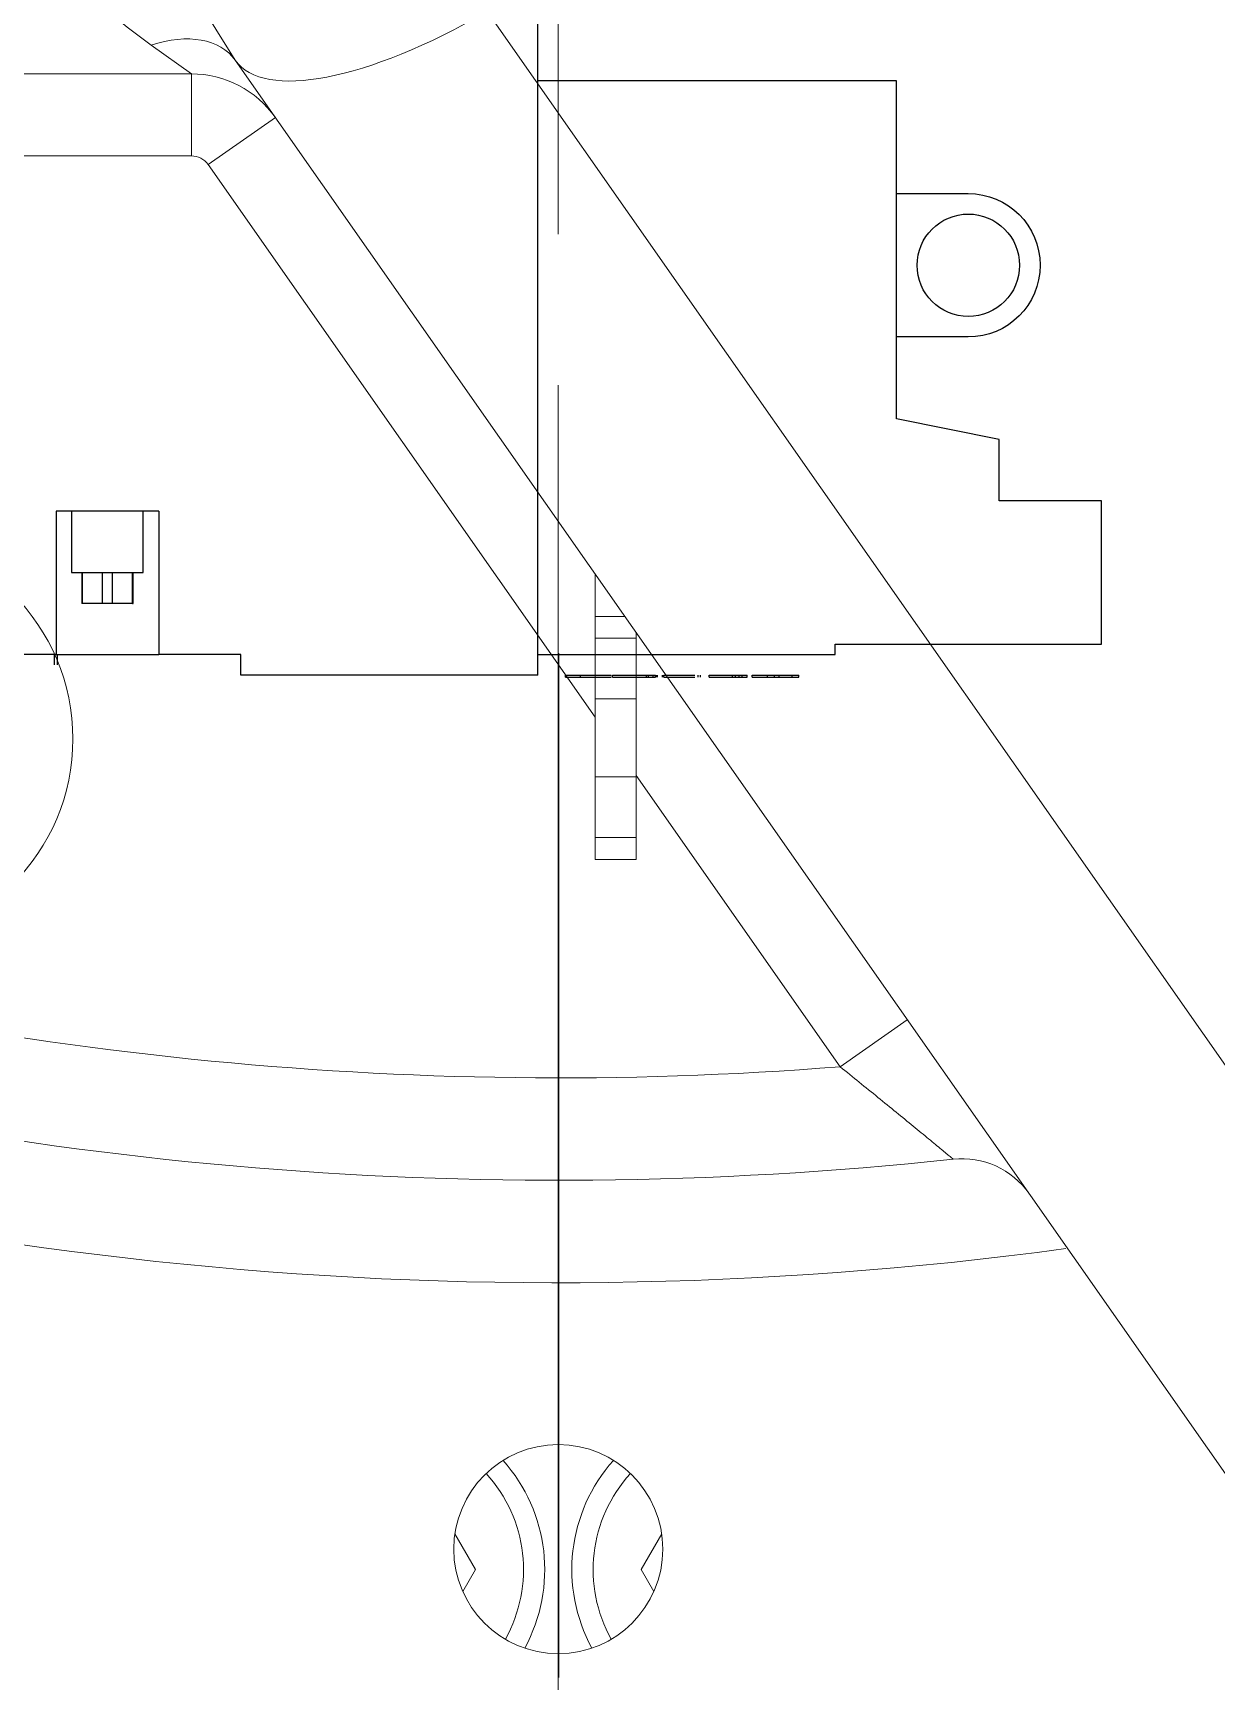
# Model space of a CAD drawing. Header units: millimetres. Extents: x 10462777 to 22643323, y 453826 to 1389191.
# Drawn here: x 11308315.1 to 11308372.9, y 596676.7 to 596757.1 of the extents above; entities that cross this region are included whole.
import ezdxf

# ---------------------------------------------------------------- set-up
doc = ezdxf.new("R2010")
doc.units = ezdxf.units.MM
doc.header["$LTSCALE"] = 200
doc.header["$MEASUREMENT"] = 0
for name, pattern in [('CENTER', [2, 1.25, -0.25, 0.25, -0.25]), ('CENTER2', [1.125, 0.75, -0.125, 0.125, -0.125]), ('PHANTOM', [2.5, 1.25, -0.25, 0.25, -0.25, 0.25, -0.25])]:
    doc.linetypes.add(name, pattern=pattern)
doc.layers.get('0').update_dxf_attribs({"linetype": 'CONTINUOUS'})
for name, color, linetype in [('1', 1, 'CENTER'), ('205', 4, 'CONTINUOUS'), ('DV1_DEFAULT', 7, 'CONTINUOUS')]:
    doc.layers.add(name, color=color, linetype=linetype)
doc.layers.add('LAYOUT', color=8, linetype='CONTINUOUS', lineweight=25)

# ---------------------------------------------------------------- blocks, each defined once
blk = doc.blocks.new('r710ic')
at = {"layer": 'DV1_DEFAULT', "color": 7, "linetype": 'Continuous', "lineweight": 0}
for p, q in [((271911.368, 104250.529), (271911.368, 104320.657)), ((271915.368, 104250.529), (271915.368, 104298.628)), ((271915.368, 104250.529), (271916.769, 104252.49)), ((271915.368, 104250.529), (271911.368, 104250.529)), ((271916.037, 104248.394), (271919.77, 104250.713)), ((271883.976, 104230.828), (271910.942, 104249.71)), ((271913.236, 104246.433), (271910.942, 104249.71)), ((271814.425, 104177.245), (271916.037, 104248.394)), ((271842.368, 104236.67), (271844.108, 104237.674)), ((271841.296, 104237.289), (271842.368, 104236.67)), ((271918.411, 104236.107), (271816.799, 104164.958)), ((271878.092, 104230.828), (271877.034, 104230.828)), ((271877.034, 104230.828), (271877.034, 104228.828)), ((271878.092, 104230.828), (271881.054, 104230.828)), ((271878.092, 104228.828), (271878.092, 104230.828)), ((271884.862, 104230.828), (271881.054, 104230.828)), ((271881.054, 104230.828), (271881.054, 104228.828)), ((271884.862, 104230.828), (271887.825, 104230.828)), ((271884.862, 104228.828), (271884.862, 104230.828)), ((271888.882, 104230.828), (271887.825, 104230.828)), ((271887.825, 104230.828), (271887.825, 104228.828)), ((271888.882, 104229.381), (271888.882, 104230.828)), ((271888.882, 104230.828), (271890.95, 104230.828)), ((271842.368, 104228.587), (271841.296, 104227.968)), ((271844.108, 104227.582), (271842.368, 104228.587)), ((271866.909, 104218.878), (271881.12, 104228.828)), ((271878.092, 104228.828), (271877.034, 104228.828)), ((271878.092, 104228.828), (271883.073, 104228.828)), ((271884.862, 104228.828), (271881.054, 104228.828)), ((271884.862, 104228.828), (271887.825, 104228.828)), ((271888.094, 104228.828), (271887.825, 104228.828)), ((271869.204, 104215.601), (271866.909, 104218.878))]:
    blk.add_line(p, q, dxfattribs=at)
at = {"layer": 'DV1_DEFAULT', "color": 1, "linetype": 'CENTER2', "lineweight": 0}
for p, q in [((274132.554, 104232.628), (269847.545, 104232.628)), ((269950.182, 104232.628), (274235.191, 104232.628))]:
    blk.add_line(p, q, dxfattribs=at)
at = {"layer": 'DV1_DEFAULT', "color": 3, "linetype": 'CENTER2', "lineweight": 0}
blk.add_circle((272041.368, 104232.628), 367.644, dxfattribs=at)
at = {"layer": 'DV1_DEFAULT', "color": 7, "linetype": 'Continuous', "lineweight": 0}
for centre, radius in [((271882.908, 104266.31), 10), ((271843.368, 104232.628), 5.1)]:
    blk.add_circle(centre, radius, dxfattribs=at)
for centre, radius, start, end in [((272041.368, 104232.628), 213, 126.26703, 191.52219), ((272041.368, 104232.628), 208, 127.28422, 190.91197), ((272041.368, 104232.628), 185, 132.92818, 187.69331), ((272041.368, 104232.628), 180, 163.7398, 186.14345), ((272041.368, 104232.628), 175, 163.7398, 184.50662), ((271938.982, 104236.751), 27.224, 136.43127, 144.68155), ((271910.368, 104250.529), 1, 305, 0), ((271910.368, 104250.529), 5, 305, 0), ((271842.368, 104241.289), 6.961, 240.79276, 312.38079), ((271842.368, 104241.289), 8, 241.39443, 311.77913), ((271842.368, 104223.968), 8, 48.22087, 118.60557), ((271842.368, 104223.968), 6.961, 47.61921, 119.20724), ((271858.425, 104212.937), 4, 305, 6.14345)]:
    blk.add_arc(centre, radius, start, end, dxfattribs=at)
for centre, major_axis, ratio, end_param in [((271913.169, 104252.49), (-2.868, 4.096), 0.647482, 4.286734), ((271924.641, 104236.107), (8.604, -12.287), 0.350294, 4.471859)]:
    blk.add_ellipse(centre, major_axis=major_axis, ratio=ratio, start_param=3.141593, end_param=end_param, dxfattribs=at)
blk.add_open_spline([(271862.402, 104213.365), (271862.402, 104213.365), (271862.445, 104213.417), (271862.569, 104213.567), (271862.62, 104213.628), (271862.738, 104213.77), (271862.805, 104213.851), (271862.953, 104214.029), (271863.034, 104214.128), (271863.206, 104214.335), (271863.296, 104214.445), (271863.582, 104214.791), (271863.792, 104215.047), (271864.23, 104215.58), (271864.457, 104215.857), (271864.926, 104216.431), (271865.169, 104216.729), (271865.907, 104217.636), (271866.405, 104218.252), (271866.909, 104218.878)], degree=3, knots=[0, 0, 0, 0, 0.125, 0.125, 0.1875, 0.1875, 0.25, 0.25, 0.3125, 0.3125, 0.375, 0.375, 0.5, 0.5, 0.625, 0.625, 0.75, 0.75, 1, 1, 1, 1], dxfattribs=at)
at = {"layer": 'LAYOUT', "color": 3}
blk.add_circle((272041.368, 104232.628), 2050.12, dxfattribs=at)
blk = doc.blocks.new('A$C7DA30AB0')
at = {"layer": 'LAYOUT', "color": 6, "linetype": 'PHANTOM'}
blk.add_circle((3030.448, 3025.987, 0), 2693.021, dxfattribs=at)

msp = doc.modelspace()

# ---------------------------------------------------------------- linework, layer by layer
at = {"layer": '1', "color": 23, "linetype": 'CENTER'}
msp.add_line((11308340.78353, 601826.84018, 0), (11308340.78353, 593861.87204, 0), dxfattribs=at)
at = {"layer": '205', "color": 252, "linetype": 'Continuous'}
for p, q in [((11308339.78352, 596725.76772, 0), (11308339.78352, 596759.76821, 0)), ((11308357.28377, 596754.76813, 0), (11308339.78352, 596754.76813, 0)), ((11308357.28377, 596738.2679, 0), (11308357.28377, 596754.76813, 0)), ((11308357.28385, 596749.26806, 0), (11308360.78382, 596749.26806, 0)), ((11308360.78382, 596742.26796, 0), (11308357.28385, 596742.26796, 0)), ((11308362.28384, 596737.26789, 0), (11308357.28377, 596738.2679, 0)), ((11308362.28384, 596734.26784, 0), (11308362.28384, 596737.26789, 0)), ((11308367.28391, 596734.26784, 0), (11308362.28384, 596734.26784, 0)), ((11308367.28391, 596727.26774, 0), (11308367.28391, 596734.26784, 0)), ((11308321.28326, 596733.76784, 0), (11308316.28319, 596733.76784, 0)), ((11308316.28319, 596733.76784, 0), (11308316.28319, 596726.76774, 0)), ((11308317.0332, 596733.76784, 0), (11308317.0332, 596730.76779, 0)), ((11308320.53325, 596730.76779, 0), (11308320.53325, 596733.76784, 0)), ((11308321.28326, 596733.76784, 0), (11308321.28326, 596726.76774, 0)), ((11308317.0332, 596730.76779, 0), (11308318.78322, 596730.76779, 0)), ((11308317.5332, 596730.76779, 0), (11308317.5332, 596729.26777, 0)), ((11308317.55846, 596729.26777, 0), (11308317.55846, 596730.76779, 0)), ((11308318.53322, 596729.26777, 0), (11308318.53322, 596730.76779, 0)), ((11308318.78322, 596730.76779, 0), (11308320.53325, 596730.76779, 0)), ((11308319.03322, 596729.26777, 0), (11308319.03322, 596730.76779, 0)), ((11308320.00798, 596729.26777, 0), (11308320.00798, 596730.76779, 0)), ((11308320.03324, 596729.26777, 0), (11308320.03324, 596730.76779, 0)), ((11308317.55846, 596729.26777, 0), (11308317.5332, 596729.26777, 0)), ((11308318.53322, 596729.26777, 0), (11308317.55846, 596729.26777, 0)), ((11308319.03322, 596729.26777, 0), (11308318.53322, 596729.26777, 0)), ((11308320.00798, 596729.26777, 0), (11308319.03322, 596729.26777, 0)), ((11308320.00798, 596729.26777, 0), (11308320.03324, 596729.26777, 0)), ((11308316.28319, 596726.76774, 0), (11308287.78278, 596726.76774, 0)), ((11308316.2002, 596726.26773, 0), (11308316.2002, 596726.76774, 0)), ((11308316.28319, 596726.76774, 0), (11308321.28326, 596726.76774, 0)), ((11308316.34306, 596726.26773, 0), (11308316.34306, 596726.76774, 0)), ((11308325.28331, 596726.76774, 0), (11308321.28326, 596726.76774, 0)), ((11308325.28331, 596725.76772, 0), (11308325.28331, 596726.76774, 0)), ((11308339.78352, 596726.76774, 0), (11308354.28373, 596726.76774, 0)), ((11308354.28373, 596727.26774, 0), (11308367.28391, 596727.26774, 0)), ((11308354.28373, 596726.76774, 0), (11308354.28373, 596727.26774, 0)), ((11308339.78352, 596725.76772, 0), (11308325.28331, 596725.76772, 0)), ((11308341.13179, 596725.66772, 0), (11308341.13179, 596725.76772, 0)), ((11308341.13179, 596725.76772, 0), (11308341.86395, 596725.76772, 0)), ((11308341.13179, 596725.66772, 0), (11308341.86395, 596725.66772, 0)), ((11308341.86394, 596725.76772, 0), (11308342.19623, 596725.76772, 0)), ((11308341.86394, 596725.66772, 0), (11308342.19623, 596725.66772, 0)), ((11308341.86395, 596725.66772, 0), (11308341.86395, 596725.76772, 0)), ((11308343.41754, 596725.66772, 0), (11308343.41754, 596725.76772, 0)), ((11308345.07828, 596725.66772, 0), (11308345.07828, 596725.76772, 0)), ((11308345.07828, 596725.76772, 0), (11308345.18542, 596725.76772, 0)), ((11308345.07828, 596725.66772, 0), (11308345.18542, 596725.66772, 0)), ((11308345.18542, 596725.66772, 0), (11308345.18542, 596725.76772, 0)), ((11308345.18547, 596725.66772, 0), (11308345.18547, 596725.76772, 0)), ((11308345.41056, 596725.76772, 0), (11308345.5177, 596725.76772, 0)), ((11308345.41056, 596725.66772, 0), (11308345.41056, 596725.76772, 0)), ((11308345.41056, 596725.66772, 0), (11308345.5177, 596725.66772, 0)), ((11308345.5177, 596725.66772, 0), (11308345.5177, 596725.76772, 0)), ((11308345.51775, 596725.66772, 0), (11308345.51775, 596725.76772, 0)), ((11308345.58913, 596725.66772, 0), (11308345.58913, 596725.76772, 0)), ((11308345.62485, 596725.66772, 0), (11308345.62485, 596725.76772, 0)), ((11308345.864, 596725.66772, 0), (11308345.864, 596725.76772, 0)), ((11308345.93543, 596725.66772, 0), (11308345.93543, 596725.76772, 0)), ((11308347.60702, 596725.66772, 0), (11308347.60702, 596725.76772, 0)), ((11308347.71416, 596725.66772, 0), (11308347.71416, 596725.76772, 0)), ((11308348.13189, 596725.66772, 0), (11308348.13189, 596725.76772, 0)), ((11308348.13189, 596725.76772, 0), (11308349.27477, 596725.76772, 0)), ((11308348.13189, 596725.66772, 0), (11308349.27477, 596725.66772, 0)), ((11308349.27477, 596725.66772, 0), (11308349.27477, 596725.76772, 0)), ((11308349.27477, 596725.76772, 0), (11308349.41763, 596725.76772, 0)), ((11308349.27477, 596725.66772, 0), (11308349.41763, 596725.66772, 0)), ((11308349.41762, 596725.76772, 0), (11308349.60705, 596725.76772, 0)), ((11308349.41762, 596725.66772, 0), (11308349.60705, 596725.66772, 0)), ((11308349.41763, 596725.66772, 0), (11308349.41763, 596725.76772, 0)), ((11308349.60705, 596725.66772, 0), (11308349.60705, 596725.76772, 0)), ((11308349.60705, 596725.76772, 0), (11308349.74991, 596725.76772, 0)), ((11308349.60705, 596725.66772, 0), (11308349.74991, 596725.66772, 0)), ((11308349.74991, 596725.76772, 0), (11308349.99991, 596725.76772, 0)), ((11308349.74991, 596725.66772, 0), (11308349.74991, 596725.76772, 0)), ((11308349.74991, 596725.66772, 0), (11308349.99991, 596725.66772, 0)), ((11308349.99991, 596725.66772, 0), (11308349.99991, 596725.76772, 0)), ((11308350.23907, 596725.66772, 0), (11308350.23907, 596725.76772, 0)), ((11308350.23907, 596725.76772, 0), (11308350.98908, 596725.76772, 0)), ((11308350.23907, 596725.66772, 0), (11308350.98908, 596725.66772, 0)), ((11308350.77755, 596725.78022, 0), (11308350.77755, 596725.76772, 0)), ((11308350.77755, 596725.66772, 0), (11308350.77755, 596725.65522, 0)), ((11308350.94238, 596725.78022, 0), (11308350.94238, 596725.76772, 0)), ((11308350.94238, 596725.66772, 0), (11308350.94238, 596725.65522, 0)), ((11308350.98907, 596725.76772, 0), (11308351.32136, 596725.76772, 0)), ((11308350.98907, 596725.66772, 0), (11308351.32136, 596725.66772, 0)), ((11308350.98908, 596725.66772, 0), (11308350.98908, 596725.76772, 0)), ((11308351.10983, 596725.78022, 0), (11308351.10983, 596725.76772, 0)), ((11308351.10983, 596725.66772, 0), (11308351.10983, 596725.65522, 0)), ((11308351.32136, 596725.76772, 0), (11308351.56051, 596725.76772, 0)), ((11308351.32136, 596725.76772, 0), (11308351.4152, 596725.76772, 0)), ((11308351.32136, 596725.66772, 0), (11308351.32136, 596725.76772, 0)), ((11308351.32136, 596725.66772, 0), (11308351.56051, 596725.66772, 0)), ((11308351.32136, 596725.66772, 0), (11308351.4152, 596725.66772, 0)), ((11308351.56051, 596725.66772, 0), (11308351.56051, 596725.76772, 0)), ((11308351.56051, 596725.76772, 0), (11308352.18552, 596725.76772, 0)), ((11308351.56051, 596725.66772, 0), (11308352.18552, 596725.66772, 0)), ((11308352.18552, 596725.66772, 0), (11308352.18552, 596725.76772, 0)), ((11308352.18553, 596725.76772, 0), (11308352.5178, 596725.76772, 0)), ((11308352.18553, 596725.66772, 0), (11308352.5178, 596725.66772, 0)), ((11308352.5178, 596725.66772, 0), (11308352.5178, 596725.76772, 0))]:
    msp.add_line(p, q, dxfattribs=at)
msp.add_circle((11308360.78382, 596745.76801, 0), 2.50004, dxfattribs=at)
at = {"layer": '205', "color": 252, "linetype": 'Continuous', "extrusion": (0, 0, -1)}
msp.add_arc((-11308360.78382, 596745.76801, 0), 3.50005, 90, 270, dxfattribs=at)
at = {"layer": '205', "color": 252, "linetype": 'Continuous'}
for points, knots in [([(11308341.86395, 596725.76772, 0), (11308341.91298, 596725.76772, 0), (11308342.00816, 596725.76772, 0), (11308342.1453, 596725.76772, 0), (11308342.27271, 596725.76772, 0), (11308342.39001, 596725.76772, 0), (11308342.49731, 596725.76772, 0), (11308342.59487, 596725.76772, 0), (11308342.68134, 596725.76772, 0), (11308342.75917, 596725.76772, 0), (11308342.82625, 596725.76772, 0), (11308342.88497, 596725.76772, 0), (11308342.93324, 596725.76772, 0), (11308342.9741, 596725.76772, 0), (11308343.00196, 596725.76772, 0), (11308343.01558, 596725.76772, 0), (11308343.0207, 596725.76772, 0)], [0, 0, 0, 0, 0.0848666, 0.16476547, 0.23981081, 0.31144236, 0.37952844, 0.44520521, 0.50928459, 0.57307852, 0.63785594, 0.70535983, 0.7766214, 0.85184313, 0.93262899, 1, 1, 1, 1]), ([(11308341.86395, 596725.66772, 0), (11308341.91298, 596725.66772, 0), (11308342.00816, 596725.66772, 0), (11308342.1453, 596725.66772, 0), (11308342.27271, 596725.66772, 0), (11308342.39001, 596725.66772, 0), (11308342.49731, 596725.66772, 0), (11308342.59487, 596725.66772, 0), (11308342.68134, 596725.66772, 0), (11308342.75917, 596725.66772, 0), (11308342.82625, 596725.66772, 0), (11308342.88497, 596725.66772, 0), (11308342.93324, 596725.66772, 0), (11308342.9741, 596725.66772, 0), (11308343.00196, 596725.66772, 0), (11308343.01558, 596725.66772, 0), (11308343.0207, 596725.66772, 0)], [0, 0, 0, 0, 0.0848666, 0.16476547, 0.23981081, 0.31144236, 0.37952844, 0.44520521, 0.50928459, 0.57307852, 0.63785594, 0.70535983, 0.7766214, 0.85184313, 0.93262899, 1, 1, 1, 1]), ([(11308342.19623, 596725.76772, 0), (11308342.24526, 596725.76772, 0), (11308342.34044, 596725.76772, 0), (11308342.47758, 596725.76772, 0), (11308342.60499, 596725.76772, 0), (11308342.72229, 596725.76772, 0), (11308342.82959, 596725.76772, 0), (11308342.92715, 596725.76772, 0), (11308343.01362, 596725.76772, 0), (11308343.09145, 596725.76772, 0), (11308343.15853, 596725.76772, 0), (11308343.21725, 596725.76772, 0), (11308343.26552, 596725.76772, 0), (11308343.30638, 596725.76772, 0), (11308343.33424, 596725.76772, 0), (11308343.34786, 596725.76772, 0), (11308343.35298, 596725.76772, 0)], [0, 0, 0, 0, 0.0848666, 0.16476547, 0.23981081, 0.31144236, 0.37952844, 0.44520521, 0.50928459, 0.57307852, 0.63785594, 0.70535983, 0.7766214, 0.85184313, 0.93262899, 1, 1, 1, 1]), ([(11308342.19623, 596725.66772, 0), (11308342.24526, 596725.66772, 0), (11308342.34044, 596725.66772, 0), (11308342.47758, 596725.66772, 0), (11308342.60499, 596725.66772, 0), (11308342.72229, 596725.66772, 0), (11308342.82959, 596725.66772, 0), (11308342.92715, 596725.66772, 0), (11308343.01362, 596725.66772, 0), (11308343.09145, 596725.66772, 0), (11308343.15853, 596725.66772, 0), (11308343.21725, 596725.66772, 0), (11308343.26552, 596725.66772, 0), (11308343.30638, 596725.66772, 0), (11308343.33424, 596725.66772, 0), (11308343.34786, 596725.66772, 0), (11308343.35298, 596725.66772, 0)], [0, 0, 0, 0, 0.0848666, 0.16476547, 0.23981081, 0.31144236, 0.37952844, 0.44520521, 0.50928459, 0.57307852, 0.63785594, 0.70535983, 0.7766214, 0.85184313, 0.93262899, 1, 1, 1, 1]), ([(11308343.41754, 596725.76772, 0), (11308343.41853, 596725.76772, 0), (11308343.42049, 596725.76772, 0), (11308343.43286, 596725.76772, 0), (11308343.45485, 596725.76772, 0), (11308343.48528, 596725.76772, 0), (11308343.52334, 596725.76772, 0), (11308343.57149, 596725.76772, 0), (11308343.62732, 596725.76772, 0), (11308343.69198, 596725.76772, 0), (11308343.76015, 596725.76772, 0), (11308343.82707, 596725.76772, 0), (11308343.89387, 596725.76772, 0), (11308343.95884, 596725.76772, 0), (11308344.02282, 596725.76772, 0), (11308344.08661, 596725.76772, 0), (11308344.14859, 596725.76772, 0), (11308344.22855, 596725.76772, 0), (11308344.32021, 596725.76772, 0), (11308344.41928, 596725.76772, 0), (11308344.50407, 596725.76772, 0), (11308344.57691, 596725.76772, 0), (11308344.64186, 596725.76772, 0), (11308344.70475, 596725.76772, 0), (11308344.76743, 596725.76772, 0), (11308344.82784, 596725.76772, 0), (11308344.88493, 596725.76772, 0), (11308344.93523, 596725.76772, 0), (11308344.9789, 596725.76772, 0), (11308345.00729, 596725.76772, 0), (11308345.02841, 596725.76772, 0), (11308345.04596, 596725.76772, 0), (11308345.05589, 596725.76772, 0), (11308345.06376, 596725.76772, 0), (11308345.07095, 596725.76772, 0), (11308345.07473, 596725.76772, 0), (11308345.07858, 596725.76772, 0), (11308345.07835, 596725.76772, 0), (11308345.0782, 596725.76772, 0)], [0, 0, 0, 0, 0.0499135, 0.09843398, 0.14534976, 0.19128599, 0.23597059, 0.27998786, 0.32372501, 0.36704198, 0.40861393, 0.44666381, 0.48127224, 0.51231767, 0.54048093, 0.56594135, 0.58884945, 0.61004762, 0.64865229, 0.68183565, 0.71021715, 0.73370489, 0.75548646, 0.77772703, 0.80113089, 0.82539189, 0.84894652, 0.86949102, 0.88740733, 0.90254034, 0.90809689, 0.91266798, 0.9186997, 0.92781495, 0.94046914, 0.95650901, 0.97649552, 1, 1, 1, 1]), ([(11308343.41754, 596725.66772, 0), (11308343.41853, 596725.66772, 0), (11308343.42049, 596725.66772, 0), (11308343.43286, 596725.66772, 0), (11308343.45485, 596725.66772, 0), (11308343.48528, 596725.66772, 0), (11308343.52334, 596725.66772, 0), (11308343.57149, 596725.66772, 0), (11308343.62732, 596725.66772, 0), (11308343.69198, 596725.66772, 0), (11308343.76015, 596725.66772, 0), (11308343.82707, 596725.66772, 0), (11308343.89387, 596725.66772, 0), (11308343.95884, 596725.66772, 0), (11308344.02282, 596725.66772, 0), (11308344.08661, 596725.66772, 0), (11308344.14859, 596725.66772, 0), (11308344.22855, 596725.66772, 0), (11308344.32021, 596725.66772, 0), (11308344.41928, 596725.66772, 0), (11308344.50407, 596725.66772, 0), (11308344.57691, 596725.66772, 0), (11308344.64186, 596725.66772, 0), (11308344.70475, 596725.66772, 0), (11308344.76743, 596725.66772, 0), (11308344.82784, 596725.66772, 0), (11308344.88493, 596725.66772, 0), (11308344.93523, 596725.66772, 0), (11308344.9789, 596725.66772, 0), (11308345.00729, 596725.66772, 0), (11308345.02841, 596725.66772, 0), (11308345.04596, 596725.66772, 0), (11308345.05589, 596725.66772, 0), (11308345.06376, 596725.66772, 0), (11308345.07095, 596725.66772, 0), (11308345.07473, 596725.66772, 0), (11308345.07858, 596725.66772, 0), (11308345.07835, 596725.66772, 0), (11308345.0782, 596725.66772, 0)], [0, 0, 0, 0, 0.0499135, 0.09843398, 0.14534976, 0.19128599, 0.23597059, 0.27998786, 0.32372501, 0.36704198, 0.40861393, 0.44666381, 0.48127224, 0.51231767, 0.54048093, 0.56594135, 0.58884945, 0.61004762, 0.64865229, 0.68183565, 0.71021715, 0.73370489, 0.75548646, 0.77772703, 0.80113089, 0.82539189, 0.84894652, 0.86949102, 0.88740733, 0.90254034, 0.90809689, 0.91266798, 0.9186997, 0.92781495, 0.94046914, 0.95650901, 0.97649552, 1, 1, 1, 1]), ([(11308344.32133, 596725.76772, 0), (11308344.33332, 596725.76772, 0), (11308344.36532, 596725.76772, 0), (11308344.41889, 596725.76772, 0), (11308344.48087, 596725.76772, 0), (11308344.56083, 596725.76772, 0), (11308344.65249, 596725.76772, 0), (11308344.75156, 596725.76772, 0), (11308344.83635, 596725.76772, 0), (11308344.90919, 596725.76772, 0), (11308344.97414, 596725.76772, 0), (11308345.03703, 596725.76772, 0), (11308345.09971, 596725.76772, 0), (11308345.16012, 596725.76772, 0), (11308345.21721, 596725.76772, 0), (11308345.26751, 596725.76772, 0), (11308345.31118, 596725.76772, 0), (11308345.33957, 596725.76772, 0), (11308345.36069, 596725.76772, 0), (11308345.37824, 596725.76772, 0), (11308345.38817, 596725.76772, 0), (11308345.39604, 596725.76772, 0), (11308345.40323, 596725.76772, 0), (11308345.40701, 596725.76772, 0), (11308345.41, 596725.76772, 0), (11308345.41049, 596725.76772, 0), (11308345.41056, 596725.76772, 0)], [0, 0, 0, 0, 0.03441334, 0.08949851, 0.13906159, 0.18492515, 0.26844873, 0.34024297, 0.40164809, 0.45246526, 0.49959101, 0.54770986, 0.59834555, 0.65083573, 0.70179761, 0.74624689, 0.78500995, 0.81775113, 0.82977307, 0.83966291, 0.85271291, 0.87243432, 0.89981243, 0.93451567, 0.97775773, 1, 1, 1, 1]), ([(11308344.33221, 596725.66772, 0), (11308344.34074, 596725.66772, 0), (11308344.3693, 596725.66772, 0), (11308344.41889, 596725.66772, 0), (11308344.48087, 596725.66772, 0), (11308344.56083, 596725.66772, 0), (11308344.65249, 596725.66772, 0), (11308344.75156, 596725.66772, 0), (11308344.83635, 596725.66772, 0), (11308344.90919, 596725.66772, 0), (11308344.97414, 596725.66772, 0), (11308345.03703, 596725.66772, 0), (11308345.09971, 596725.66772, 0), (11308345.16012, 596725.66772, 0), (11308345.21721, 596725.66772, 0), (11308345.26751, 596725.66772, 0), (11308345.31118, 596725.66772, 0), (11308345.33957, 596725.66772, 0), (11308345.36069, 596725.66772, 0), (11308345.37824, 596725.66772, 0), (11308345.38817, 596725.66772, 0), (11308345.39604, 596725.66772, 0), (11308345.40323, 596725.66772, 0), (11308345.40701, 596725.66772, 0), (11308345.41, 596725.66772, 0), (11308345.41049, 596725.66772, 0), (11308345.41056, 596725.66772, 0)], [0, 0, 0, 0, 0.02434296, 0.08000263, 0.13008261, 0.1764245, 0.26081917, 0.33336217, 0.39540771, 0.44675486, 0.4943721, 0.54299279, 0.59415658, 0.64719419, 0.69868756, 0.74360042, 0.78276775, 0.8158504, 0.82799772, 0.8379907, 0.8511768, 0.87110389, 0.89876754, 0.93383271, 0.97752575, 1, 1, 1, 1]), ([(11308345.93543, 596725.76772, 0), (11308345.93991, 596725.76772, 0), (11308345.94847, 596725.76772, 0), (11308345.96659, 596725.76772, 0), (11308345.9867, 596725.76772, 0), (11308346.00971, 596725.76772, 0), (11308346.03531, 596725.76772, 0), (11308346.06325, 596725.76772, 0), (11308346.09468, 596725.76772, 0), (11308346.14063, 596725.76772, 0), (11308346.20222, 596725.76772, 0), (11308346.27841, 596725.76772, 0), (11308346.35973, 596725.76772, 0), (11308346.44369, 596725.76772, 0), (11308346.52806, 596725.76772, 0), (11308346.61158, 596725.76772, 0), (11308346.69385, 596725.76772, 0), (11308346.76173, 596725.76772, 0), (11308346.81607, 596725.76772, 0), (11308346.85625, 596725.76772, 0), (11308346.89655, 596725.76772, 0), (11308346.93689, 596725.76772, 0), (11308346.97726, 596725.76772, 0), (11308347.01743, 596725.76772, 0), (11308347.05743, 596725.76772, 0), (11308347.08559, 596725.76772, 0), (11308347.10056, 596725.76772, 0), (11308347.10272, 596725.76772, 0)], [0, 0, 0, 0, 0.06662064, 0.12734973, 0.18259959, 0.23214338, 0.2765127, 0.31595013, 0.35066706, 0.38108158, 0.43640992, 0.48759583, 0.53615986, 0.5833053, 0.63039407, 0.67648421, 0.72184443, 0.76675654, 0.78962423, 0.81357549, 0.83842138, 0.86527624, 0.89409503, 0.92510292, 0.95796484, 0.9938578, 1, 1, 1, 1]), ([(11308345.93543, 596725.66772, 0), (11308345.93991, 596725.66772, 0), (11308345.94847, 596725.66772, 0), (11308345.96659, 596725.66772, 0), (11308345.9867, 596725.66772, 0), (11308346.00971, 596725.66772, 0), (11308346.03531, 596725.66772, 0), (11308346.06325, 596725.66772, 0), (11308346.09468, 596725.66772, 0), (11308346.14063, 596725.66772, 0), (11308346.20222, 596725.66772, 0), (11308346.27841, 596725.66772, 0), (11308346.35973, 596725.66772, 0), (11308346.44369, 596725.66772, 0), (11308346.52806, 596725.66772, 0), (11308346.61158, 596725.66772, 0), (11308346.69385, 596725.66772, 0), (11308346.76173, 596725.66772, 0), (11308346.81607, 596725.66772, 0), (11308346.85625, 596725.66772, 0), (11308346.89655, 596725.66772, 0), (11308346.93689, 596725.66772, 0), (11308346.97726, 596725.66772, 0), (11308347.01743, 596725.66772, 0), (11308347.05743, 596725.66772, 0), (11308347.08559, 596725.66772, 0), (11308347.10056, 596725.66772, 0), (11308347.10272, 596725.66772, 0)], [0, 0, 0, 0, 0.06662064, 0.12734973, 0.18259959, 0.23214338, 0.2765127, 0.31595013, 0.35066706, 0.38108158, 0.43640992, 0.48759583, 0.53615986, 0.5833053, 0.63039407, 0.67648421, 0.72184443, 0.76675654, 0.78962423, 0.81357549, 0.83842138, 0.86527624, 0.89409503, 0.92510292, 0.95796484, 0.9938578, 1, 1, 1, 1]), ([(11308346.26771, 596725.76772, 0), (11308346.27219, 596725.76772, 0), (11308346.28075, 596725.76772, 0), (11308346.29887, 596725.76772, 0), (11308346.31898, 596725.76772, 0), (11308346.34199, 596725.76772, 0), (11308346.36759, 596725.76772, 0), (11308346.39553, 596725.76772, 0), (11308346.42696, 596725.76772, 0), (11308346.47291, 596725.76772, 0), (11308346.5345, 596725.76772, 0), (11308346.61069, 596725.76772, 0), (11308346.69201, 596725.76772, 0), (11308346.77597, 596725.76772, 0), (11308346.86033, 596725.76772, 0), (11308346.94386, 596725.76772, 0), (11308347.02613, 596725.76772, 0), (11308347.09401, 596725.76772, 0), (11308347.14835, 596725.76772, 0), (11308347.18853, 596725.76772, 0), (11308347.22883, 596725.76772, 0), (11308347.26917, 596725.76772, 0), (11308347.30954, 596725.76772, 0), (11308347.34971, 596725.76772, 0), (11308347.38971, 596725.76772, 0), (11308347.41787, 596725.76772, 0), (11308347.43284, 596725.76772, 0), (11308347.435, 596725.76772, 0)], [0, 0, 0, 0, 0.06662064, 0.12734973, 0.18259959, 0.23214338, 0.2765127, 0.31595013, 0.35066706, 0.38108158, 0.43640992, 0.48759583, 0.53615986, 0.5833053, 0.63039407, 0.67648421, 0.72184443, 0.76675654, 0.78962423, 0.81357549, 0.83842138, 0.86527624, 0.89409503, 0.92510292, 0.95796484, 0.9938578, 1, 1, 1, 1]), ([(11308346.26771, 596725.66772, 0), (11308346.27219, 596725.66772, 0), (11308346.28075, 596725.66772, 0), (11308346.29887, 596725.66772, 0), (11308346.31898, 596725.66772, 0), (11308346.34199, 596725.66772, 0), (11308346.36759, 596725.66772, 0), (11308346.39553, 596725.66772, 0), (11308346.42696, 596725.66772, 0), (11308346.47291, 596725.66772, 0), (11308346.5345, 596725.66772, 0), (11308346.61069, 596725.66772, 0), (11308346.69201, 596725.66772, 0), (11308346.77597, 596725.66772, 0), (11308346.86033, 596725.66772, 0), (11308346.94386, 596725.66772, 0), (11308347.02613, 596725.66772, 0), (11308347.09401, 596725.66772, 0), (11308347.14835, 596725.66772, 0), (11308347.18853, 596725.66772, 0), (11308347.22883, 596725.66772, 0), (11308347.26917, 596725.66772, 0), (11308347.30954, 596725.66772, 0), (11308347.34971, 596725.66772, 0), (11308347.38971, 596725.66772, 0), (11308347.41787, 596725.66772, 0), (11308347.43284, 596725.66772, 0), (11308347.435, 596725.66772, 0)], [0, 0, 0, 0, 0.06662064, 0.12734973, 0.18259959, 0.23214338, 0.2765127, 0.31595013, 0.35066706, 0.38108158, 0.43640992, 0.48759583, 0.53615986, 0.5833053, 0.63039407, 0.67648421, 0.72184443, 0.76675654, 0.78962423, 0.81357549, 0.83842138, 0.86527624, 0.89409503, 0.92510292, 0.95796484, 0.9938578, 1, 1, 1, 1])]:
    msp.add_open_spline(points, degree=3, knots=knots, dxfattribs=at)

# ---------------------------------------------------------------- block references
at = {"ltscale": 10, "rotation": 180}
msp.add_blockref('A$C7DA30AB0', (11313764.24811, 600747.76955, 0), dxfattribs=at)
at = {"layer": 'LAYOUT', "color": 2, "rotation": 89.99999999999999}
msp.add_blockref('r710ic', (11412573.40786, 324839.74027, 0), dxfattribs=at)

doc.saveas('drawing.dxf')
